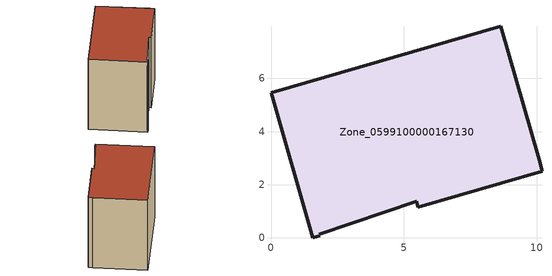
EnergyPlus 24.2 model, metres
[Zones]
Zone_0599100000167130
 floor ground (C_G): 10.21,2.5 5.52,1.15 5.49,1.37 1.82,0.13 1.84,0.07 1.58,0 0,5.47 8.65,7.97 10.11,2.94 z0
 wall outside (C_F): 1.58,0 1.84,0.07 1.82,0.13 5.49,1.37 5.52,1.15 10.21,2.5 10.11,2.94 8.65,7.97 0,5.47 1.58,0 z0:8.07
 roof outside (C_R): 10.21,2.5 10.11,2.94 8.65,7.97 0,5.47 1.58,0 1.84,0.07 1.82,0.13 5.49,1.37 5.52,1.15 z8.07
[BUILDING]
Pand.0599100000167130: North Axis=0; Terrain=City; Loads Convergence Tolerance Value=0.04; Temperature Convergence Tolerance Value=0.4; Solar Distribution=FullExterior; Maximum Number of Warmup Days=25; Minimum Number of Warmup Days=1
[Site:Location]
Rotterdam.The.Hague.AP_ZH_NLD Design_Conditions: Latitude=51.96; Longitude=4.45; Time Zone=1; Elevation=-4.5
[SITE:GROUNDTEMPERATURE:BUILDINGSURFACE]
18, 18, 18, 18, 18, 18, 18, 18, 18, 18, 18, 18
[MATERIAL] Thermal Absorptance=0.9; Solar Absorptance=0.7; Visible Absorptance=0.7
Name | Roughness | Thickness | Conductivity | Density | Specific Heat
G.TC.1975-1991 | MediumSmooth | 0.15 | 0.288461 | 540 | 1210
F.TC.1975-1991 | Rough | 0.3 | 0.230769 | 1920 | 840
R.TC.1975-1991 | MediumRough | 0.2 | 0.153846 | 1500 | 1000
[CONSTRUCTION]
C_G: G.TC.1975-1991
C_F: F.TC.1975-1991
C_R: R.TC.1975-1991
[ZONE]
Zone_0599100000167130: Type=1; Multiplier=1; Ceiling Height=Autocalculate; Volume=Autocalculate; Floor Area=autocalculate; Part of Total Floor Area=Yes
[ZONEINFILTRATION:DESIGNFLOWRATE]
Infil_Zone_0599100000167130: Zone or ZoneList or Space or SpaceList=Zone_0599100000167130; Schedule=AlwaysOn; Design Flow Rate Calculation Method=Flow/Area; Flow Rate per Floor Area=0.003; Constant Term Coefficient=1; Temperature Term Coefficient=0; Velocity Term Coefficient=0; Velocity Squared Term Coefficient=0
[HVACTEMPLATE:ZONE:IDEALLOADSAIRSYSTEM]
Zone_0599100000167130: Maximum Heating Supply Air Temperature=50; Minimum Cooling Supply Air Temperature=13; Maximum Heating Supply Air Humidity Ratio=0.0156; Minimum Cooling Supply Air Humidity Ratio=0.0077; Heating Limit=NoLimit; Cooling Limit=NoLimit; Dehumidification Control Type=ConstantSensibleHeatRatio; Cooling Sensible Heat Ratio=0.7; Dehumidification Setpoint=60; Humidification Control Type=None; Humidification Setpoint=30; Outdoor Air Method=None; Outdoor Air Flow Rate per Person=0.00944; Outdoor Air Flow Rate per Zone Floor Area=0; Outdoor Air Flow Rate per Zone=0; Demand Controlled Ventilation Type=None; Outdoor Air Economizer Type=NoEconomizer; Heat Recovery Type=None; Sensible Heat Recovery Effectiveness=0.7; Latent Heat Recovery Effectiveness=0.65
[ZONECONTROL:THERMOSTAT]
ThermostatControl_Zone_0599100000167130: Zone or ZoneList=Zone_0599100000167130; Control Type Schedule=DualSetpointControlType; Control 1=Thermostat_Zone_0599100000167130; Temperature Difference Between Cutout And Setpoint=0
[THERMOSTATSETPOINT:DUALSETPOINT]
Thermostat_Zone_0599100000167130: Heating Setpoint Temperature Schedule=HeatingSetpoint_Zone_0599100000167130; Cooling Setpoint Temperature Schedule=CoolingSetpoint_Zone_0599100000167130
[SCHEDULE:COMPACT]
HeatingSetpoint_Zone_0599100000167130: Through: 12/31, For: AllDays, Until: 24:00, 21
CoolingSetpoint_Zone_0599100000167130: Through: 12/31, For: AllDays, Until: 24:00, 24
DualSetpointControlType: Through: 12/31, For: AllDays, Until: 24:00, 4
AlwaysOn: Through: 12/31, For: AllDays, Until: 24:00, 1
